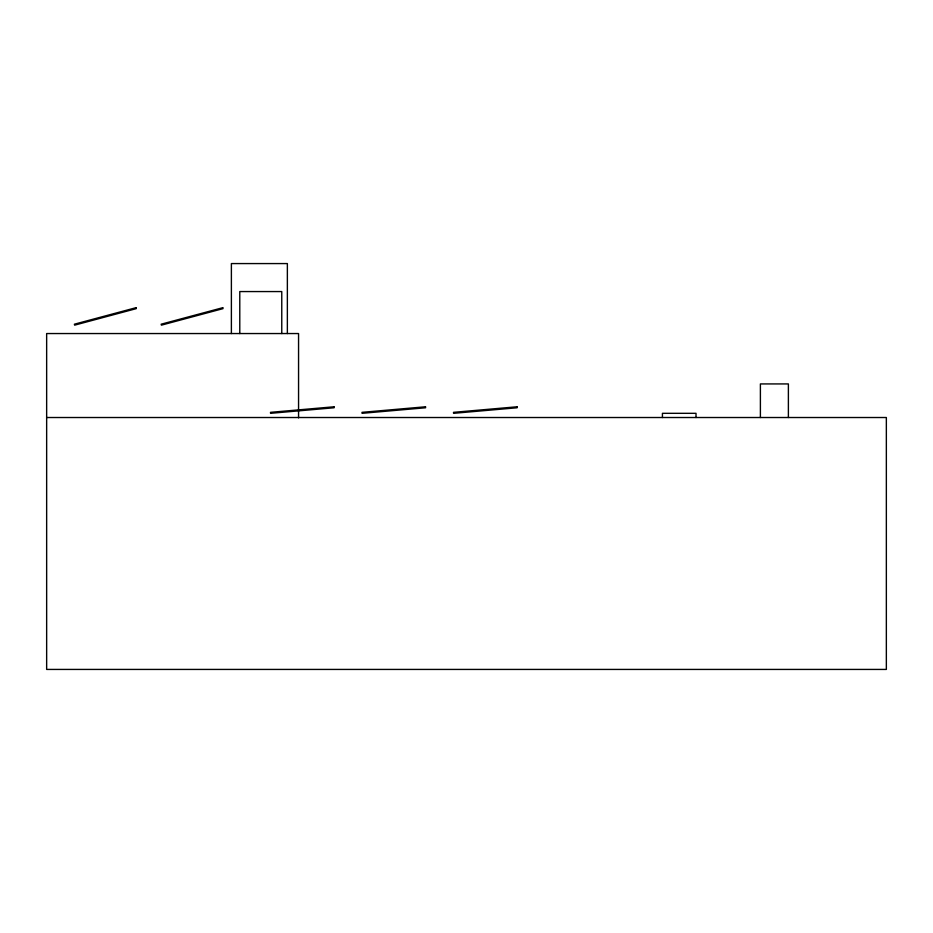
<?xml version="1.0" encoding="UTF-8"?>
<svg xmlns="http://www.w3.org/2000/svg" width="933" height="933" viewBox="0 0 933 933"><rect width="100%" height="100%" fill="white"/><g stroke="black" fill="none" stroke-linecap="round" stroke-linejoin="round"><path stroke-width="1.4" d="M46.65 417.517L886.35 417.517L886.35 669.428L46.65 669.428L46.65 333.548L298.56 333.548L298.56 417.879M788.385 417.517L788.385 383.929L760.395 383.929L760.395 417.517M696.018 417.517L696.018 413.319L662.43 413.319L662.43 417.517M287.364 333.548L287.364 263.572L231.384 263.572L231.384 333.548M281.766 333.548L281.766 291.562L239.781 291.562L239.781 333.548M135.973 307.703L74.383 324.206L74.64 325.151L136.23 308.648L135.973 307.703M222.742 307.703L161.152 324.206L161.409 325.151L222.999 308.648L222.742 307.703M334.002 406.788L270.488 412.339L270.57 413.319L334.084 407.768L334.002 406.788M425.506 406.788L361.992 412.339L362.074 413.319L425.6 407.768L425.506 406.788M517.022 406.788L453.496 412.339L453.59 413.319L517.104 407.768L517.022 406.788"/></g></svg>
